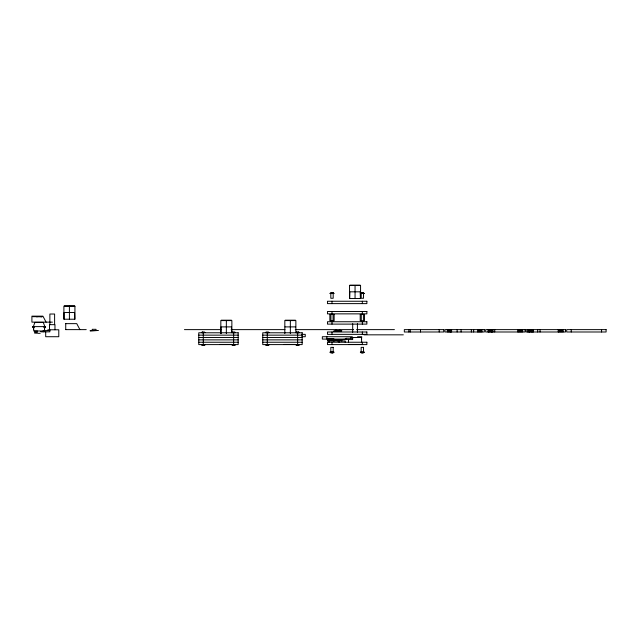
<?xml version="1.0" encoding="UTF-8"?>
<svg xmlns="http://www.w3.org/2000/svg" width="638" height="638" viewBox="0 0 638 638"><rect width="100%" height="100%" fill="white"/><g stroke="black" fill="none" stroke-linecap="round" stroke-linejoin="round"><path stroke-width="0.96" d="M33.591 328.283L33.639 329.256M41.614 316.751L42.156 316.671L39.548 316.671M42.06 316.679L32.697 316.671M38.447 316.671L36.366 316.743M349.927 285.122L360.175 285.122M349.887 291.821L349.712 298.52M350.421 291.821L359.68 291.821M360.215 291.821L360.39 298.52M330.029 293.297L333.969 293.297M360.374 293.297L364.314 293.297M330.029 293.528L333.969 293.528M360.374 293.528L364.314 293.528M64.286 305.825L74.534 305.825M64.781 312.524L74.04 312.524M74.566 312.524L74.75 319.223M221.226 320.196L231.466 320.196M285.218 320.196L295.466 320.196M52.404 322.142L31.916 322.142L31.9 316.153L42.929 316.153L46.095 322.142M65.746 323.641L76.751 323.641L79.917 329.623M221.721 326.895L230.972 326.895M231.506 326.895L231.69 332.637M285.003 326.895L295.689 326.895M44.62 329.256L44.604 328.283M65.746 329.623L86.226 329.623M184.446 329.623L221.266 329.623M231.147 329.623L284.987 329.623M295.266 329.623L353.611 329.623M356.594 329.623L394.412 329.623M44.134 330.572L49.852 330.572M40.816 331.521L43.177 331.521M40.816 331.832L49.852 331.832L49.852 329.782M204.471 331.991L202.11 331.991L202.11 332.781M201.321 332.542L205.261 332.542M231.666 332.542L235.605 332.542M265.32 332.542L269.26 332.542M295.665 332.542L299.605 332.542M37.993 333.315L40.194 333.315M301.878 334.352L305.243 334.352L305.243 336.72L301.878 336.72M363.923 334.83L403.336 334.83M198.761 335.141L238.165 335.141M262.76 335.141L302.165 335.141M352.32 336.72L322.334 336.72L322.334 339.081L346.442 339.081M357.519 336.72L361.746 336.72L361.395 339.081M198.761 337.51L238.165 337.51M262.76 337.51L302.165 337.51M352.662 338.299L345.987 338.299L345.987 339.56M327.469 339.201L333.77 339.201M345.987 339.241L342.048 339.56L352.662 339.56L352.662 337.51M198.761 339.871L238.165 339.871M262.76 339.871L302.165 339.871M327.469 340.381L333.77 340.381M198.761 342.239L238.165 342.239M262.76 342.239L302.165 342.239M219.807 344.44L232.009 344.44M283.798 344.44L294.971 344.44M348.507 344.44L361.594 344.44M201.321 344.839L205.261 344.839M231.666 344.839L235.605 344.839M265.32 344.839L269.26 344.839M295.665 344.839L299.605 344.839M330.029 352.088L333.969 352.088M360.374 352.088L364.314 352.088M330.029 352.328L333.969 352.328M360.374 352.328L364.314 352.328M601.57 329.623L601.57 331.991M571.225 329.623L571.225 331.991M563.115 329.623L563.115 331.991M562.046 329.623L562.046 331.991M560.977 329.623L560.977 331.991M559.909 329.623L559.909 331.991M558.84 329.623L558.84 331.991M558.218 329.623L558.218 331.991M540.051 329.623L540.051 331.991M537.69 329.623L537.69 331.991M533.392 329.623L533.392 331.991M532.77 329.623L532.77 331.991M532.012 329.623L532.012 331.991M531.701 329.623L531.701 331.991M530.633 329.623L530.633 331.991M529.564 329.623L529.564 331.991M529.253 329.623L529.253 331.991M528.495 329.623L528.495 331.991M527.682 329.623L527.682 331.991M522.682 329.623L522.682 331.991M521.613 329.623L521.613 331.991M520.544 329.623L520.544 331.991M519.476 329.623L519.476 331.991M518.407 329.623L518.407 331.991M517.785 329.623L517.785 331.991M494.737 329.623L494.737 331.991M492.959 329.623L492.959 331.991M492.337 329.623L492.369 331.991M491.579 329.623L491.579 331.991M491.268 329.623L491.268 331.991M490.199 329.623L490.199 331.991M489.131 329.623L489.131 331.991M488.82 329.623L488.82 331.991M488.062 329.623L488.062 331.991M481.937 329.623L481.937 331.991M480.869 329.623L480.869 331.991M479.8 329.623L479.8 331.991M478.731 329.623L478.731 331.991M477.663 329.623L477.663 331.991M473.651 329.623L473.651 331.991M471.362 329.623L471.362 331.991M461.083 329.623L461.083 331.991M457.135 329.623L457.135 331.991M451.592 329.623L451.592 331.991M450.835 329.623L450.835 331.991M450.524 329.623L450.524 331.991M449.455 329.623L449.455 331.991M448.386 329.623L448.386 331.991M447.318 329.623L447.318 331.991M439.207 329.623L439.207 331.991M420.49 329.623L420.49 331.991M410.242 329.623L410.242 331.991M408.862 329.623L408.862 331.991M363.413 314.414L363.413 320.723M363.134 292.738L363.134 293.528M362.735 292.738L362.735 293.528M362.735 352.088L362.735 352.878M362.344 301.256L362.344 303.616M362.344 311.496L362.344 313.864M362.344 321.743L362.344 324.112M362.344 331.991L362.344 334.352M362.344 342.239L362.344 344.6M361.945 292.738L361.945 293.528M361.945 352.088L361.945 352.878M361.555 292.738L361.555 293.528M361.594 342.462L361.594 337.51L350.717 337.51L350.717 338.299M361.275 314.414L361.275 320.723M357.416 323.681L357.416 332.382M355.055 285.513L355.055 298.52M352.686 323.681L352.686 332.382M348.507 339.56L348.507 342.486M345.198 342.239L345.198 340.979L327.469 340.979L327.469 338.611L333.77 338.611L333.77 340.979M341.809 340.979L341.809 340.03L334.009 340.03L334.009 340.979M339.679 329.623L339.679 330.811M339.049 340.979L339.049 342.239M337.909 340.03L337.909 340.979M335.899 329.623L335.899 330.811M333.068 314.414L333.068 320.723M332.789 292.738L332.789 293.528M332.789 352.088L332.789 352.878M332.39 292.738L332.39 293.528M332.39 352.088L332.39 352.878M331.999 301.256L331.999 303.616M331.999 311.496L331.999 313.864M331.999 321.743L331.999 324.112M331.999 331.991L331.999 334.352M331.999 342.239L331.999 344.6M331.601 292.738L331.601 293.528M331.21 292.738L331.21 293.528M331.21 352.088L331.21 352.878M330.931 314.414L330.931 320.723M329.041 340.979L329.041 342.239M326.863 336.72L326.863 339.081M298.815 332.781L298.815 331.991L296.455 331.991L296.455 332.781M298.815 344.6L298.815 345.389L296.455 345.389L296.455 344.6M298.424 331.991L298.424 332.781M298.424 344.6L298.424 345.389M298.026 344.6L298.026 345.389M297.635 332.781L297.635 344.6M297.236 344.6L297.236 345.389M296.845 331.991L296.845 332.781M296.845 344.6L296.845 345.389M295.865 332.669L295.865 320.587L284.827 320.587L284.827 333.594M290.346 320.587L290.346 333.594M268.47 332.781L268.47 331.991L266.11 331.991L266.11 332.781M268.47 344.6L268.47 345.389L266.11 345.389L266.11 344.6M268.08 344.6L268.08 345.389M267.681 344.6L267.681 345.389M267.29 332.781L267.29 344.6M266.899 344.6L266.899 345.389M266.501 344.6L266.501 345.389M234.816 332.781L234.816 331.991L232.455 331.991L232.455 332.781M234.816 344.6L234.816 345.389L232.455 345.389L232.455 344.6M234.425 344.6L234.425 345.389M234.026 344.6L234.026 345.389M233.636 332.781L233.636 344.6M233.245 344.6L233.245 345.389M232.846 344.6L232.846 345.389M231.865 332.669L231.865 320.587L220.828 320.587L220.828 333.594M226.346 320.587L226.346 333.594M221.003 326.895L221.003 333.594M204.471 344.6L204.471 345.389L202.11 345.389L202.11 344.6M204.08 344.6L204.08 345.389M203.689 344.6L203.689 345.389M203.291 332.781L203.291 344.6M202.9 344.6L202.9 345.389M202.501 331.991L202.501 332.781M202.501 344.6L202.501 345.389M96.019 330.492L96.019 329.312L92.239 329.312L92.239 330.492M69.406 306.216L69.406 319.223M65.73 323.641L65.73 329.623M64.071 312.524L64.071 319.223M54.964 329.782L54.964 324.662L49.525 324.662L49.525 329.782M54.605 324.662L54.605 314.024L49.876 314.024L49.876 324.662M47.906 330.572L47.906 329.782L58.784 329.782L58.784 336.72L45.697 336.72L45.697 331.832M45.258 326.616L45.266 327.262M44.843 326.576L43.28 322.397L34.907 322.397L33.343 326.576M44.612 326.576L44.453 330.986L33.734 330.986L33.591 327.262M43.679 326.616L43.679 327.262L45.537 327.262L45.537 326.616L32.658 326.616L32.658 327.262L34.516 327.262L34.508 326.616M43.177 330.572L43.177 331.832M37.052 330.986L36.884 333.395L36.892 330.986M35.074 330.986L35.082 333.395L34.915 330.986M32.929 326.616L32.937 327.262M360.566 285.513L349.536 285.513L349.536 298.52L360.566 298.52L360.566 285.513M333.18 292.738L330.819 292.738L330.819 298.257L333.18 298.257L333.18 292.738M363.524 292.738L361.156 292.738L361.156 298.257L363.524 298.257L363.524 292.738M366.874 301.256L327.469 301.256L327.469 303.616L366.874 303.616L366.874 301.256M74.925 306.216L63.896 306.216L63.896 319.223L74.925 319.223L74.925 306.216M366.874 311.496L327.469 311.496L327.469 313.864L366.874 313.864L366.874 311.496M334.137 314.414L329.862 314.414L329.862 320.723L334.137 320.723L334.137 314.414M364.481 314.414L360.207 314.414L360.207 320.723L364.481 320.723L364.481 314.414M366.874 321.743L327.469 321.743L327.469 324.112L366.874 324.112L366.874 321.743M443.737 329.623L404.332 329.623L404.332 331.991L443.737 331.991L443.737 329.623M484.33 329.623L444.925 329.623L444.925 331.991L484.33 331.991L484.33 329.623M525.074 329.623L485.67 329.623L485.67 331.991L525.074 331.991L525.074 329.623M565.507 329.623L526.103 329.623L526.103 331.991L565.507 331.991L565.507 329.623M606.1 329.623L566.696 329.623L566.696 331.991L606.1 331.991L606.1 329.623M98.069 330.492L90.189 330.811L98.069 330.492M341.729 330.811L333.849 331.122L341.729 330.811M366.874 331.991L327.469 331.991L327.469 334.352L366.874 334.352L366.874 331.991M238.165 332.781L198.761 332.781L198.761 344.6L238.165 344.6L238.165 332.781M302.165 332.781L262.76 332.781L262.76 344.6L302.165 344.6L302.165 332.781M366.874 342.239L327.469 342.239L327.469 344.6L366.874 344.6L366.874 342.239M333.18 347.359L330.819 347.359L330.819 352.878L333.18 352.878L333.18 347.359M363.524 347.359L361.156 347.359L361.156 352.878L363.524 352.878L363.524 347.359"/></g></svg>
